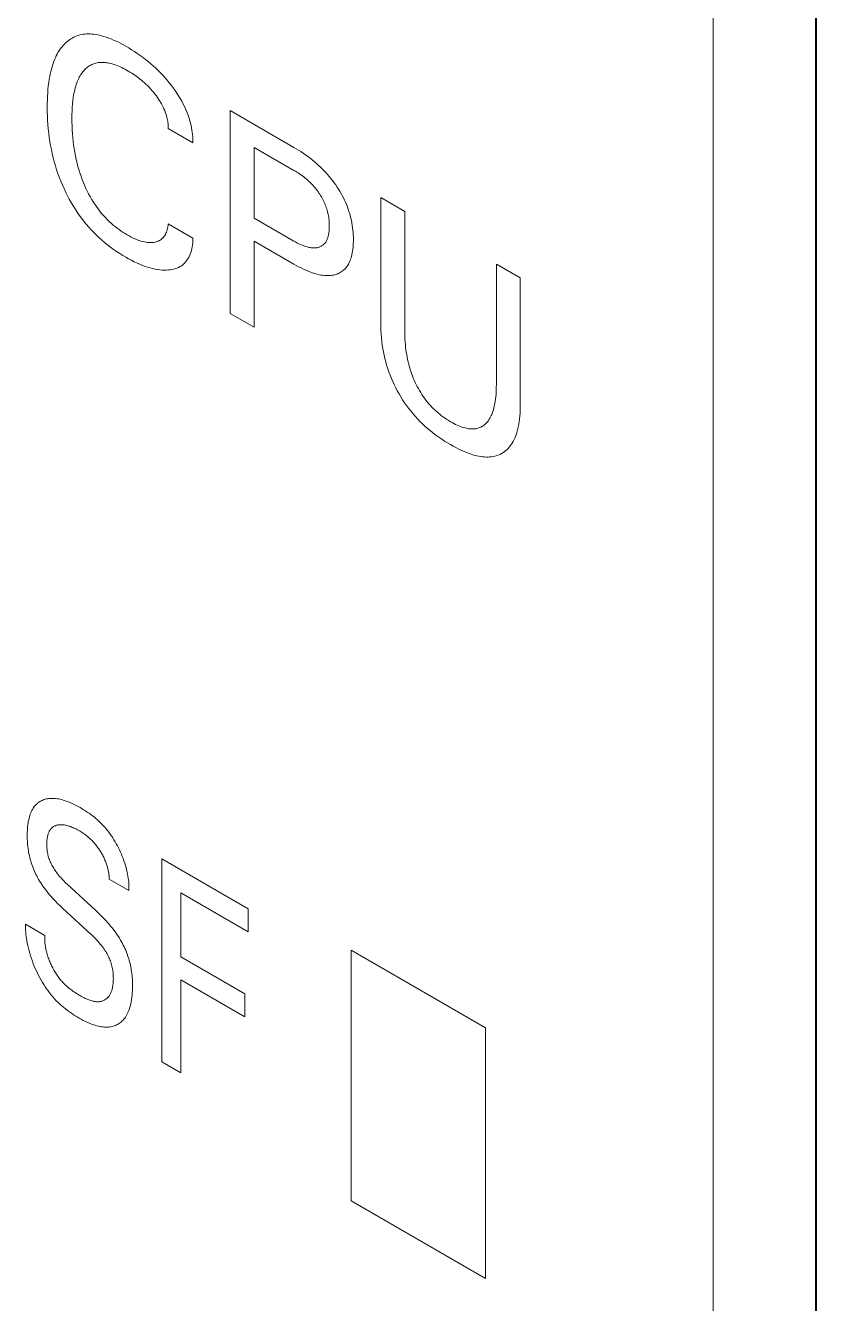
# Model space of a CAD drawing. Header units: inches. Extents: x 67248 to 85686, y -40174 to -31152.
# Drawn here: x 82451.67 to 82457.51, y -33349.07 to -33339.63 of the extents above; entities that cross this region are included whole.
import ezdxf

# ---------------------------------------------------------------- set-up
doc = ezdxf.new("R2010")
doc.units = ezdxf.units.IN
doc.header["$MEASUREMENT"] = 0

# ---------------------------------------------------------------- blocks, each defined once
blk = doc.blocks.new('ET200S')
at = {"lineweight": 0}
for p, q in [((64.7269, -33.3791), (64.7269, 36.9319)), ((65.428, 36.9285), (65.428, -28.555)), ((65.434, -33.3791), (65.434, 36.9319)), ((61.423, 34.5935), (61.423, 35.9815)), ((61.423, 35.9815), (61.8601, 35.7292)), ((61.1692, 35.7602), (61.0005, 35.8576)), ((61.5875, 35.7292), (61.5875, 35.2452)), ((61.8601, 35.5718), (61.5875, 35.7292)), ((62.4539, 34.5217), (62.4539, 35.3864)), ((62.4539, 35.3864), (62.6183, 35.2915)), ((61.5875, 35.2452), (61.8601, 35.0878)), ((62.6183, 35.2915), (62.6183, 34.4681)), ((61.0005, 35.2054), (61.1692, 35.108)), ((61.5875, 35.0878), (61.5875, 34.4986)), ((61.8601, 34.9304), (61.5875, 35.0878)), ((63.2445, 34.1066), (63.2445, 34.93)), ((63.2445, 34.93), (63.4081, 34.8355)), ((63.4081, 34.8355), (63.4081, 33.9708)), ((61.5875, 34.4986), (61.423, 34.5935)), ((60.9556, 29.4745), (60.9556, 30.8625)), ((60.9556, 30.8625), (61.5478, 30.5206)), ((60.3081, 30.6894), (60.5017, 30.5107)), ((60.7307, 30.6451), (60.5971, 30.7222)), ((61.0871, 30.6292), (61.0871, 30.1914)), ((61.5478, 30.3632), (61.0871, 30.6292)), ((60.473, 30.3443), (60.2795, 30.5229)), ((61.5478, 30.5206), (61.5478, 30.3632)), ((60.0246, 30.4143), (60.1568, 30.338)), ((61.0871, 30.1914), (61.524, 29.9392)), ((62.252, 30.2365), (62.252, 28.5219)), ((63.1712, 29.7058), (62.252, 30.2365)), ((61.0871, 30.034), (61.0871, 29.3985)), ((61.524, 29.7818), (61.0871, 30.034)), ((61.524, 29.9392), (61.524, 29.7818)), ((63.1712, 27.9912), (63.1712, 29.7058)), ((61.0871, 29.3985), (60.9556, 29.4745)), ((62.252, 28.5219), (63.1712, 27.9912))]:
    blk.add_line(p, q, dxfattribs=at)
for points in [[(61.1692, 35.7602), (61.1693, 35.7741), (61.1689, 35.7883), (61.1681, 35.8028), (61.1667, 35.8175), (61.1649, 35.8325), (61.1625, 35.8476), (61.1597, 35.863), (61.1564, 35.8784), (61.1527, 35.894), (61.1482, 35.9104), (61.1433, 35.9269), (61.1378, 35.9434), (61.1319, 35.9599), (61.1254, 35.9764), (61.1185, 35.9928), (61.1111, 36.009), (61.1033, 36.0252), (61.0931, 36.0445), (61.0823, 36.0636), (61.0709, 36.0823), (61.0591, 36.1007), (61.0467, 36.1188), (61.034, 36.1364), (61.0209, 36.1537), (61.0067, 36.1716), (60.9921, 36.1891), (60.9773, 36.206), (60.9622, 36.2225), (60.947, 36.2385), (60.9315, 36.254), (60.9146, 36.2702), (60.8975, 36.2858), (60.8802, 36.3009), (60.8629, 36.3154), (60.8454, 36.3295), (60.8278, 36.343), (60.8083, 36.3574), (60.7887, 36.3712), (60.7691, 36.3844), (60.7494, 36.3971), (60.7297, 36.4092), (60.71, 36.4208), (60.6932, 36.4302), (60.6764, 36.4392), (60.6596, 36.4478), (60.6429, 36.4559), (60.6262, 36.4635), (60.6095, 36.4706), (60.593, 36.4771), (60.5765, 36.483), (60.5601, 36.4883), (60.5438, 36.4929), (60.5306, 36.4961), (60.5175, 36.4989), (60.5045, 36.5011), (60.4917, 36.5029), (60.479, 36.5042), (60.4664, 36.5049), (60.4541, 36.5052), (60.4419, 36.5049), (60.4299, 36.504), (60.4182, 36.5026), (60.4067, 36.5006), (60.3955, 36.498), (60.3846, 36.4949), (60.3739, 36.4912), (60.3635, 36.487), (60.3534, 36.4823), (60.3435, 36.4771), (60.3339, 36.4714), (60.3246, 36.4652), (60.3156, 36.4585), (60.3069, 36.4514), (60.2985, 36.4439), (60.29, 36.4356), (60.2819, 36.4268), (60.2741, 36.4177), (60.2666, 36.4081), (60.2595, 36.3981), (60.2526, 36.3877), (60.2461, 36.3769), (60.2399, 36.3658), (60.234, 36.3543), (60.2284, 36.3424), (60.2221, 36.3277), (60.2162, 36.3125), (60.2107, 36.2969), (60.2057, 36.2809), (60.2011, 36.2645), (60.1969, 36.2477), (60.193, 36.2306), (60.1895, 36.2132), (60.1864, 36.1955), (60.1829, 36.1727), (60.18, 36.1495), (60.1776, 36.1258), (60.1756, 36.1019), (60.1742, 36.0776), (60.1732, 36.0531), (60.1726, 36.0282), (60.1724, 36.0032)], [(60.3476, 36.049), (60.3507, 36.0719), (60.3529, 36.0851), (60.3553, 36.0981), (60.3579, 36.1109), (60.3608, 36.1235), (60.364, 36.1358), (60.3675, 36.1479), (60.3712, 36.1597), (60.3753, 36.1712), (60.3797, 36.1824), (60.3835, 36.1913), (60.3875, 36.2), (60.3918, 36.2084), (60.3963, 36.2166), (60.401, 36.2246), (60.4059, 36.2322), (60.4111, 36.2396), (60.4165, 36.2467), (60.4221, 36.2535), (60.428, 36.2599), (60.4334, 36.2654), (60.439, 36.2706), (60.4449, 36.2756), (60.4509, 36.2802), (60.4571, 36.2846), (60.4635, 36.2886), (60.47, 36.2923), (60.4768, 36.2957), (60.4837, 36.2988), (60.4908, 36.3015), (60.4981, 36.3039), (60.5055, 36.3059), (60.5131, 36.3075), (60.5209, 36.3088), (60.5288, 36.3097), (60.5368, 36.3103), (60.545, 36.3105), (60.5533, 36.3104), (60.5617, 36.3099), (60.5702, 36.3091), (60.5789, 36.308), (60.5876, 36.3066), (60.5963, 36.3048), (60.6052, 36.3028), (60.616, 36.2999), (60.6269, 36.2966), (60.6379, 36.2929), (60.6489, 36.2888), (60.66, 36.2843), (60.6711, 36.2795), (60.6822, 36.2743), (60.6934, 36.2688), (60.7046, 36.263), (60.7158, 36.2569), (60.727, 36.2506), (60.7386, 36.2437), (60.7502, 36.2366), (60.7618, 36.2291), (60.7733, 36.2213), (60.7848, 36.2132), (60.7963, 36.2047), (60.8067, 36.1966), (60.817, 36.1883), (60.8273, 36.1796), (60.8375, 36.1706), (60.8476, 36.1612), (60.8576, 36.1516), (60.8687, 36.1403), (60.8796, 36.1286), (60.8903, 36.1166), (60.9008, 36.1041), (60.911, 36.0912), (60.9189, 36.0809), (60.9265, 36.0703), (60.934, 36.0595), (60.9411, 36.0485), (60.948, 36.0373), (60.9546, 36.0259), (60.9607, 36.0143), (60.9661, 36.0034), (60.9711, 35.9924), (60.9758, 35.9812), (60.98, 35.97), (60.9839, 35.9588), (60.9874, 35.9476), (60.9905, 35.9364), (60.9928, 35.9273), (60.9948, 35.9182), (60.9965, 35.9091), (60.9979, 35.9002), (60.999, 35.8914), (60.9998, 35.8827), (61.0003, 35.8742), (61.0006, 35.8658), (61.0005, 35.8576)], [(61.0005, 35.2054), (60.9993, 35.1953), (60.9977, 35.1855), (60.9958, 35.176), (60.9934, 35.1668), (60.9907, 35.1579), (60.9875, 35.1494), (60.984, 35.1413), (60.9804, 35.1341), (60.9764, 35.1272), (60.9721, 35.1208), (60.9675, 35.1147), (60.9625, 35.1091), (60.9572, 35.104), (60.9516, 35.0993), (60.9455, 35.0951), (60.9391, 35.0913), (60.9325, 35.088), (60.9255, 35.0852), (60.9183, 35.0828), (60.9109, 35.0809), (60.9034, 35.0794), (60.8949, 35.0783), (60.8862, 35.0776), (60.8774, 35.0775), (60.8684, 35.0777), (60.8592, 35.0785), (60.85, 35.0797), (60.838, 35.0818), (60.8258, 35.0846), (60.8135, 35.0881), (60.8011, 35.0921), (60.7886, 35.0967), (60.7749, 35.1024), (60.761, 35.1086), (60.7472, 35.1154), (60.7333, 35.1228), (60.7193, 35.1306), (60.7055, 35.1388), (60.6917, 35.1474), (60.678, 35.1565), (60.6642, 35.1661), (60.6505, 35.1762), (60.6369, 35.1867), (60.6235, 35.1978), (60.6101, 35.2095), (60.5968, 35.2216), (60.5835, 35.2347), (60.5703, 35.2483), (60.5574, 35.2624), (60.5447, 35.277), (60.5323, 35.2921), (60.5203, 35.3077), (60.5087, 35.3237), (60.4975, 35.34), (60.4863, 35.3573), (60.4756, 35.375), (60.4654, 35.393), (60.4556, 35.4112), (60.4463, 35.4296), (60.4375, 35.4482), (60.4291, 35.4669), (60.4212, 35.4857), (60.4122, 35.5085), (60.4039, 35.5312), (60.3962, 35.554), (60.3891, 35.5767), (60.3826, 35.5993), (60.3767, 35.6219), (60.3707, 35.6469), (60.3654, 35.6718), (60.3607, 35.6965), (60.3566, 35.721), (60.353, 35.7453), (60.35, 35.7695), (60.3471, 35.7966), (60.3448, 35.8235), (60.3431, 35.8501), (60.3419, 35.8765), (60.3413, 35.9026), (60.3411, 35.9284), (60.3413, 35.9532), (60.3421, 35.9777), (60.3434, 36.0019), (60.3452, 36.0257), (60.3476, 36.049)], [(60.1724, 36.0032), (60.1726, 35.9744), (60.1734, 35.9454), (60.1748, 35.9161), (60.1767, 35.8865), (60.1793, 35.8566), (60.1825, 35.8265), (60.1865, 35.796), (60.1906, 35.7688), (60.1953, 35.7414), (60.2006, 35.7138), (60.2066, 35.6861), (60.2133, 35.6582), (60.2207, 35.6302), (60.2288, 35.602), (60.2369, 35.5761), (60.2457, 35.5502), (60.2551, 35.5242), (60.2651, 35.4983), (60.2759, 35.4725), (60.2873, 35.4468), (60.2993, 35.4213), (60.311, 35.3981), (60.3232, 35.3751), (60.3359, 35.3524), (60.3491, 35.33), (60.3629, 35.3079), (60.3771, 35.2863), (60.3919, 35.2651), (60.4071, 35.2443), (60.423, 35.2238), (60.4393, 35.2037), (60.456, 35.1843), (60.4731, 35.1655), (60.4904, 35.1473), (60.5081, 35.1297), (60.5259, 35.1127), (60.5439, 35.0964), (60.5643, 35.079), (60.5848, 35.0623), (60.6055, 35.0464), (60.6263, 35.0312), (60.6471, 35.0168), (60.6681, 35.0031), (60.689, 34.99), (60.71, 34.9776), (60.7292, 34.9668), (60.7484, 34.9565), (60.7675, 34.9468), (60.7866, 34.9377), (60.8057, 34.9293), (60.8247, 34.9216), (60.842, 34.9151), (60.8593, 34.9093), (60.8764, 34.9041), (60.8934, 34.8997), (60.9103, 34.896), (60.9269, 34.893), (60.9425, 34.891), (60.9578, 34.8897), (60.9729, 34.8891), (60.9878, 34.8893), (61.0024, 34.8903), (61.0167, 34.892), (61.0281, 34.8941), (61.0392, 34.8967), (61.0501, 34.8999), (61.0607, 34.9037), (61.0709, 34.9082), (61.0807, 34.9134), (61.0901, 34.9193), (61.0991, 34.9259), (61.107, 34.9327), (61.1146, 34.9403), (61.1216, 34.9484), (61.1282, 34.9572), (61.1344, 34.9665), (61.14, 34.9764), (61.1452, 34.9869), (61.1499, 34.9979), (61.1544, 35.0099), (61.1582, 35.0226), (61.1615, 35.0357), (61.1642, 35.0493), (61.1664, 35.0633), (61.1679, 35.0778), (61.1688, 35.0927), (61.1692, 35.108)], [(61.8601, 34.9304), (61.8762, 34.9213), (61.8922, 34.9126), (61.9083, 34.9044), (61.9244, 34.8966), (61.9404, 34.8893), (61.9563, 34.8825), (61.9723, 34.8763), (61.9845, 34.8719), (61.9967, 34.8678), (62.0089, 34.8642), (62.0209, 34.861), (62.0328, 34.8582), (62.0447, 34.8559), (62.0564, 34.8541), (62.068, 34.8528), (62.0773, 34.8521), (62.0865, 34.8518), (62.0956, 34.8519), (62.1046, 34.8523), (62.1134, 34.8531), (62.1221, 34.8542), (62.1306, 34.8558), (62.139, 34.8577), (62.1472, 34.8601), (62.1548, 34.8627), (62.1622, 34.8656), (62.1694, 34.869), (62.1764, 34.8727), (62.1832, 34.8767), (62.1897, 34.8812), (62.1961, 34.886), (62.2021, 34.8912), (62.2079, 34.8968), (62.2134, 34.9028), (62.2187, 34.9093), (62.2237, 34.9161), (62.2284, 34.9233), (62.2328, 34.9308), (62.2369, 34.9387), (62.2407, 34.9469), (62.2443, 34.9554), (62.2475, 34.9642), (62.2505, 34.9732), (62.2532, 34.9825), (62.2562, 34.9943), (62.2587, 35.0065), (62.2609, 35.019), (62.2627, 35.0317), (62.2641, 35.0447), (62.2652, 35.058), (62.2659, 35.0715), (62.2663, 35.0852), (62.2665, 35.0991), (62.2663, 35.1148), (62.2657, 35.1306), (62.2647, 35.1466), (62.2633, 35.1628), (62.2615, 35.1791), (62.2592, 35.1957), (62.2563, 35.2124), (62.253, 35.2293), (62.2495, 35.2447), (62.2456, 35.2602), (62.2413, 35.2757), (62.2365, 35.2913), (62.2312, 35.307), (62.2255, 35.3226), (62.2193, 35.3381), (62.2127, 35.3536), (62.2056, 35.369), (62.1981, 35.3842), (62.1902, 35.3993), (62.1819, 35.4143), (62.1733, 35.429), (62.1643, 35.4436), (62.155, 35.4579), (62.1455, 35.472), (62.1349, 35.4869), (62.124, 35.5015), (62.1128, 35.5157), (62.1014, 35.5296), (62.0898, 35.5432), (62.078, 35.5564), (62.0661, 35.5692), (62.0529, 35.5827), (62.0395, 35.5958), (62.026, 35.6084), (62.0124, 35.6207), (61.9987, 35.6325), (61.9848, 35.6439), (61.9709, 35.655), (61.9552, 35.6669), (61.9394, 35.6784), (61.9236, 35.6894), (61.9077, 35.7), (61.8919, 35.7101), (61.876, 35.7199), (61.8601, 35.7292)], [(61.8601, 35.5718), (61.8697, 35.5662), (61.8793, 35.5603), (61.8889, 35.5541), (61.8985, 35.5477), (61.9081, 35.541), (61.9177, 35.5341), (61.9272, 35.5268), (61.9355, 35.5202), (61.9438, 35.5133), (61.9521, 35.5062), (61.9603, 35.4989), (61.9684, 35.4912), (61.9764, 35.4834), (61.9843, 35.4752), (61.9914, 35.4675), (61.9984, 35.4596), (62.0053, 35.4515), (62.012, 35.4431), (62.0186, 35.4346), (62.0251, 35.4258), (62.0313, 35.4169), (62.0369, 35.4084), (62.0424, 35.3998), (62.0476, 35.3911), (62.0527, 35.3822), (62.0575, 35.3732), (62.0621, 35.3641), (62.0665, 35.355), (62.0706, 35.3458), (62.0745, 35.3364), (62.0781, 35.327), (62.0814, 35.3176), (62.0845, 35.3082), (62.0873, 35.2988), (62.0899, 35.2894), (62.0922, 35.2801), (62.0942, 35.2709), (62.0961, 35.2606), (62.0978, 35.2505), (62.0991, 35.2405), (62.1002, 35.2306), (62.101, 35.2208), (62.1016, 35.2111), (62.1019, 35.2016), (62.102, 35.1921), (62.102, 35.1837), (62.1017, 35.1755), (62.1013, 35.1673), (62.1006, 35.1593), (62.0998, 35.1515), (62.0988, 35.1438), (62.0975, 35.1362), (62.096, 35.1289), (62.0943, 35.1217), (62.0927, 35.1161), (62.091, 35.1106), (62.089, 35.1053), (62.087, 35.1001), (62.0847, 35.0952), (62.0823, 35.0904), (62.0798, 35.0857), (62.077, 35.0813), (62.0741, 35.0771), (62.071, 35.0732), (62.0678, 35.0695), (62.0644, 35.066), (62.0608, 35.0628), (62.0572, 35.0598), (62.0533, 35.057), (62.0493, 35.0545), (62.0452, 35.0522), (62.041, 35.05), (62.0366, 35.0482), (62.0322, 35.0465), (62.0273, 35.045), (62.0224, 35.0437), (62.0173, 35.0427), (62.0121, 35.0419), (62.0069, 35.0414), (62.0015, 35.0411), (61.9961, 35.041), (61.9906, 35.0411), (61.985, 35.0415), (61.9781, 35.0422), (61.9711, 35.0432), (61.964, 35.0446), (61.9568, 35.0462), (61.9496, 35.0481), (61.9423, 35.0502), (61.935, 35.0526), (61.9277, 35.0553), (61.9181, 35.059), (61.9085, 35.063), (61.8988, 35.0674), (61.8892, 35.0721), (61.8795, 35.0771), (61.8698, 35.0823), (61.8601, 35.0878)], [(62.4539, 34.5217), (62.4541, 34.4983), (62.4549, 34.4746), (62.4562, 34.4506), (62.4581, 34.4263), (62.4607, 34.4017), (62.4639, 34.3769), (62.4678, 34.3518), (62.4718, 34.3293), (62.4765, 34.3067), (62.4817, 34.284), (62.4876, 34.2611), (62.4942, 34.2382), (62.5014, 34.2152), (62.5094, 34.1921), (62.5175, 34.1705), (62.5262, 34.1488), (62.5355, 34.1273), (62.5455, 34.1059), (62.556, 34.0846), (62.5671, 34.0636), (62.5787, 34.0429), (62.5908, 34.0224), (62.6035, 34.0023), (62.6166, 33.9826), (62.6302, 33.9633), (62.6442, 33.9444), (62.6586, 33.926), (62.6733, 33.9082), (62.6893, 33.8898), (62.7056, 33.872), (62.7222, 33.8549), (62.739, 33.8383), (62.7561, 33.8224), (62.7734, 33.8071), (62.7907, 33.7923), (62.8105, 33.7764), (62.8304, 33.7612), (62.8504, 33.7468), (62.8705, 33.733), (62.8906, 33.7198), (62.9108, 33.7073), (62.931, 33.6954), (62.9486, 33.6854), (62.9663, 33.6759), (62.9839, 33.6668), (63.0015, 33.6583), (63.019, 33.6504), (63.0365, 33.6431), (63.0539, 33.6364), (63.0712, 33.6304), (63.0847, 33.6262), (63.0982, 33.6224), (63.1115, 33.6191), (63.1248, 33.6163), (63.1379, 33.6141), (63.1508, 33.6124), (63.1636, 33.6112), (63.1762, 33.6106), (63.1886, 33.6107), (63.2001, 33.6112), (63.2114, 33.6124), (63.2224, 33.6141), (63.2332, 33.6164), (63.2438, 33.6192), (63.2541, 33.6226), (63.2641, 33.6265), (63.2738, 33.631), (63.2832, 33.6361), (63.2923, 33.6417), (63.3011, 33.6479), (63.3095, 33.6546), (63.3176, 33.6618), (63.3253, 33.6695), (63.3327, 33.6778), (63.3397, 33.6865), (63.3463, 33.6957), (63.3526, 33.7053), (63.3588, 33.716), (63.3646, 33.7272), (63.37, 33.7389), (63.375, 33.751), (63.3796, 33.7634), (63.3838, 33.7763), (63.3876, 33.7895), (63.3911, 33.803), (63.3942, 33.8169), (63.3976, 33.8349), (63.4005, 33.8533), (63.4029, 33.8721), (63.4048, 33.8913), (63.4063, 33.9108), (63.4073, 33.9306), (63.4079, 33.9506), (63.4081, 33.9708)], [(63.2445, 34.1066), (63.2443, 34.0894), (63.2439, 34.0725), (63.2432, 34.0557), (63.2421, 34.0391), (63.2406, 34.0228), (63.2388, 34.0068), (63.2366, 33.991), (63.2347, 33.9791), (63.2324, 33.9674), (63.2299, 33.9559), (63.2272, 33.9447), (63.2241, 33.9337), (63.2207, 33.9231), (63.2171, 33.9127), (63.2131, 33.9026), (63.2091, 33.8938), (63.205, 33.8853), (63.2005, 33.8771), (63.1957, 33.8693), (63.1907, 33.8617), (63.1853, 33.8546), (63.1797, 33.8478), (63.1738, 33.8414), (63.1685, 33.8363), (63.1629, 33.8315), (63.1572, 33.8271), (63.1513, 33.8229), (63.1451, 33.8191), (63.1387, 33.8157), (63.1322, 33.8127), (63.1254, 33.81), (63.1185, 33.8078), (63.1113, 33.8059), (63.1039, 33.8045), (63.0963, 33.8035), (63.0885, 33.8029), (63.0806, 33.8027), (63.0726, 33.8029), (63.0644, 33.8035), (63.0561, 33.8045), (63.0477, 33.8058), (63.0392, 33.8075), (63.0306, 33.8095), (63.0199, 33.8125), (63.0091, 33.816), (62.9982, 33.82), (62.9872, 33.8244), (62.9762, 33.8292), (62.9651, 33.8344), (62.954, 33.84), (62.9429, 33.846), (62.9318, 33.8523), (62.9194, 33.8597), (62.9069, 33.8674), (62.8945, 33.8756), (62.8821, 33.8843), (62.8698, 33.8933), (62.8576, 33.9029), (62.8454, 33.9129), (62.8334, 33.9234), (62.8227, 33.9333), (62.8121, 33.9435), (62.8017, 33.9542), (62.7915, 33.9652), (62.7814, 33.9766), (62.7716, 33.9884), (62.762, 34.0005), (62.7527, 34.0129), (62.7438, 34.0256), (62.7351, 34.0386), (62.7268, 34.0518), (62.7187, 34.0653), (62.711, 34.079), (62.7036, 34.0928), (62.6966, 34.1068), (62.6899, 34.1208), (62.683, 34.136), (62.6766, 34.1513), (62.6705, 34.1667), (62.6649, 34.182), (62.6596, 34.1974), (62.6547, 34.2127), (62.6501, 34.228), (62.6455, 34.2449), (62.6414, 34.2616), (62.6376, 34.2782), (62.6342, 34.2948), (62.6312, 34.3112), (62.6286, 34.3276), (62.6263, 34.3438), (62.624, 34.3621), (62.6222, 34.3802), (62.6207, 34.3981), (62.6196, 34.4159), (62.6189, 34.4334), (62.6184, 34.4508), (62.6183, 34.4681)], [(60.7307, 30.6451), (60.7313, 30.6566), (60.7315, 30.6683), (60.7314, 30.6803), (60.7308, 30.6926), (60.7299, 30.7051), (60.7286, 30.7178), (60.7269, 30.7306), (60.7249, 30.7437), (60.7225, 30.7569), (60.7194, 30.7719), (60.7158, 30.787), (60.7119, 30.8022), (60.7075, 30.8176), (60.7027, 30.8329), (60.6975, 30.8483), (60.6919, 30.8637), (60.686, 30.8791), (60.68, 30.8937), (60.6736, 30.9083), (60.6669, 30.9227), (60.6599, 30.9371), (60.6526, 30.9513), (60.6451, 30.9653), (60.6372, 30.9791), (60.629, 30.9927), (60.6206, 31.006), (60.6119, 31.0191), (60.603, 31.0319), (60.5938, 31.0444), (60.5843, 31.0565), (60.5747, 31.0683), (60.5639, 31.0807), (60.5528, 31.0927), (60.5415, 31.1043), (60.5301, 31.1154), (60.5184, 31.1261), (60.5066, 31.1364), (60.4947, 31.1463), (60.4826, 31.1558), (60.4704, 31.1649), (60.4582, 31.1737), (60.4459, 31.1822), (60.4336, 31.1903), (60.4213, 31.1981), (60.409, 31.2055), (60.3967, 31.2127), (60.383, 31.2204), (60.3693, 31.2277), (60.3557, 31.2346), (60.3422, 31.2411), (60.3287, 31.2471), (60.3153, 31.2526), (60.302, 31.2576), (60.2914, 31.2612), (60.2809, 31.2644), (60.2704, 31.2673), (60.26, 31.2698), (60.2497, 31.2719), (60.2395, 31.2735), (60.2295, 31.2748), (60.2195, 31.2757), (60.2102, 31.2761), (60.201, 31.276), (60.1919, 31.2756), (60.183, 31.2748), (60.1743, 31.2735), (60.1658, 31.2718), (60.1574, 31.2696), (60.1493, 31.267), (60.142, 31.2642), (60.1349, 31.261), (60.1279, 31.2575), (60.1212, 31.2535), (60.1148, 31.2492), (60.1085, 31.2445), (60.1025, 31.2395), (60.0968, 31.2341), (60.0913, 31.2283), (60.0861, 31.2221), (60.081, 31.2153), (60.0762, 31.2082), (60.0717, 31.2008), (60.0675, 31.193), (60.0636, 31.1848), (60.06, 31.1764), (60.0566, 31.1677), (60.0535, 31.1587), (60.0507, 31.1495), (60.0481, 31.14), (60.0455, 31.1289), (60.0432, 31.1175), (60.0413, 31.1058), (60.0396, 31.0939), (60.0382, 31.0817), (60.0372, 31.0694), (60.0364, 31.0568)], [(60.0364, 31.0568), (60.0359, 31.045), (60.0356, 31.033), (60.0355, 31.0209), (60.0356, 31.0086), (60.0359, 30.9962), (60.0365, 30.9837), (60.0373, 30.9711), (60.0384, 30.9584), (60.0398, 30.9455), (60.0414, 30.9326), (60.0434, 30.9195), (60.0454, 30.9078), (60.0476, 30.896), (60.0501, 30.8841), (60.0529, 30.8721), (60.056, 30.8601), (60.0594, 30.8481), (60.063, 30.836), (60.067, 30.8239), (60.071, 30.8125), (60.0752, 30.8011), (60.0798, 30.7898), (60.0846, 30.7785), (60.0896, 30.7672), (60.0949, 30.7561), (60.1005, 30.745), (60.1064, 30.734), (60.1132, 30.722), (60.1203, 30.7101), (60.1276, 30.6984), (60.1352, 30.6869), (60.143, 30.6755), (60.151, 30.6644), (60.1602, 30.6521), (60.1696, 30.64), (60.1792, 30.6282), (60.1889, 30.6166), (60.1988, 30.6052), (60.2087, 30.594), (60.2203, 30.5815), (60.2319, 30.5693), (60.2437, 30.5573), (60.2555, 30.5456), (60.2675, 30.5341), (60.2795, 30.5229)], [(60.3081, 30.6894), (60.3007, 30.6963), (60.2933, 30.7034), (60.2859, 30.7107), (60.2787, 30.7182), (60.2715, 30.7259), (60.2644, 30.7338), (60.2574, 30.7418), (60.2505, 30.7501), (60.2438, 30.7586), (60.2372, 30.7673), (60.2309, 30.7763), (60.2261, 30.7832), (60.2215, 30.7904), (60.217, 30.7976), (60.2126, 30.8049), (60.2084, 30.8123), (60.2044, 30.8198), (60.2005, 30.8274), (60.1969, 30.835), (60.1935, 30.8426), (60.1902, 30.8503), (60.1873, 30.858), (60.1845, 30.8656), (60.182, 30.8735), (60.1797, 30.8814), (60.1776, 30.8893), (60.1758, 30.8971), (60.1743, 30.9049), (60.1729, 30.9126), (60.1718, 30.9203), (60.1709, 30.9279), (60.1701, 30.9354), (60.1696, 30.9429), (60.1693, 30.9503), (60.1691, 30.9575), (60.169, 30.9645), (60.1692, 30.9713), (60.1694, 30.978), (60.1699, 30.9846), (60.1705, 30.9911), (60.1712, 30.9975), (60.1721, 31.0037), (60.1732, 31.0098), (60.1745, 31.0158), (60.1759, 31.0216), (60.1775, 31.0273), (60.179, 31.0322), (60.1807, 31.037), (60.1826, 31.0417), (60.1846, 31.0462), (60.1867, 31.0505), (60.189, 31.0547), (60.1914, 31.0587), (60.194, 31.0625), (60.1968, 31.0662), (60.1996, 31.0696), (60.2027, 31.0728), (60.2059, 31.0757), (60.2092, 31.0785), (60.2127, 31.081), (60.2163, 31.0833), (60.22, 31.0854), (60.2239, 31.0873), (60.2279, 31.089), (60.2319, 31.0905), (60.2361, 31.0918), (60.2404, 31.093), (60.2447, 31.0939), (60.2498, 31.0947), (60.255, 31.0953), (60.2603, 31.0957), (60.2657, 31.0958), (60.2712, 31.0957), (60.2767, 31.0953), (60.2823, 31.0948), (60.288, 31.094), (60.2941, 31.093), (60.3004, 31.0917), (60.3066, 31.0903), (60.313, 31.0886), (60.3193, 31.0867), (60.3257, 31.0846), (60.3322, 31.0823), (60.3386, 31.0799), (60.3469, 31.0766), (60.3551, 31.073), (60.3634, 31.0691), (60.3717, 31.0651), (60.38, 31.0607), (60.3884, 31.0562), (60.3967, 31.0514), (60.4038, 31.0471), (60.4109, 31.0427), (60.4179, 31.0381), (60.425, 31.0332), (60.432, 31.0282), (60.439, 31.0229), (60.4459, 31.0174), (60.4535, 31.0111), (60.461, 31.0044), (60.4684, 30.9975)], [(60.4684, 30.9975), (60.4739, 30.9922), (60.4793, 30.9867), (60.4847, 30.981), (60.49, 30.9752), (60.4952, 30.9694), (60.5002, 30.9634), (60.5053, 30.9572), (60.5102, 30.951), (60.515, 30.9446), (60.5197, 30.9381), (60.5244, 30.9316), (60.5289, 30.9249), (60.533, 30.9187), (60.5369, 30.9124), (60.5408, 30.9061), (60.5446, 30.8997), (60.5482, 30.8933), (60.5518, 30.8868), (60.5552, 30.8802), (60.5585, 30.8736), (60.5616, 30.867), (60.5647, 30.8603), (60.5676, 30.8536), (60.5703, 30.8468), (60.5729, 30.8401), (60.5754, 30.8333), (60.5777, 30.8265), (60.5799, 30.8198), (60.582, 30.813), (60.5839, 30.8062), (60.5857, 30.7995), (60.5874, 30.7927), (60.5889, 30.7861), (60.5903, 30.7795), (60.5915, 30.7729), (60.5927, 30.7664), (60.5937, 30.7599), (60.5946, 30.7534), (60.5953, 30.7471), (60.5959, 30.7407), (60.5964, 30.7345), (60.5968, 30.7283), (60.5971, 30.7222)], [(60.7558, 29.9794), (60.7559, 29.999), (60.7557, 30.0116), (60.7553, 30.0243), (60.7547, 30.0371), (60.7539, 30.0501), (60.7527, 30.0631), (60.7513, 30.0763), (60.7496, 30.0896), (60.7476, 30.103), (60.7457, 30.1138), (60.7436, 30.1246), (60.7413, 30.1354), (60.7388, 30.1463), (60.736, 30.1573), (60.733, 30.1683), (60.7298, 30.1793), (60.7263, 30.1904), (60.7226, 30.2014), (60.7183, 30.2132), (60.7138, 30.2249), (60.709, 30.2366), (60.7039, 30.2483), (60.6985, 30.2599), (60.6929, 30.2714), (60.687, 30.2828), (60.6809, 30.2941), (60.6739, 30.3064), (60.6666, 30.3185), (60.659, 30.3304), (60.6512, 30.3422), (60.6432, 30.3538), (60.6349, 30.3651), (60.6254, 30.3778), (60.6157, 30.3902), (60.6058, 30.4023), (60.5957, 30.4142), (60.5855, 30.4259), (60.5752, 30.4373), (60.5632, 30.4502), (60.5511, 30.4628), (60.5389, 30.4751), (60.5265, 30.4872), (60.5141, 30.4991), (60.5017, 30.5107)], [(60.0246, 30.4143), (60.0243, 30.4012), (60.0244, 30.3878), (60.0249, 30.374), (60.0258, 30.36), (60.0271, 30.3457), (60.0288, 30.3311), (60.0308, 30.3163), (60.0333, 30.3013), (60.0361, 30.2861), (60.0397, 30.2688), (60.0437, 30.2514), (60.0483, 30.2338), (60.0532, 30.2161), (60.0586, 30.1983), (60.0644, 30.1805), (60.0707, 30.1628), (60.0774, 30.145), (60.0839, 30.1285), (60.0909, 30.1121), (60.0982, 30.0958), (60.1058, 30.0796), (60.1137, 30.0636), (60.122, 30.0478), (60.1306, 30.0322), (60.1395, 30.0169), (60.1487, 30.0018), (60.1583, 29.987), (60.1681, 29.9725), (60.1782, 29.9584), (60.1887, 29.9446), (60.1994, 29.9313), (60.2109, 29.9177), (60.2227, 29.9046), (60.2347, 29.892), (60.247, 29.8798), (60.2595, 29.8681), (60.2722, 29.8568), (60.285, 29.8459), (60.298, 29.8354), (60.3111, 29.8253), (60.3243, 29.8157), (60.3375, 29.8064), (60.3508, 29.7975), (60.3641, 29.789), (60.3773, 29.7809), (60.3906, 29.7731), (60.405, 29.765), (60.4193, 29.7574), (60.4335, 29.7502), (60.4477, 29.7436), (60.4618, 29.7375), (60.4759, 29.7319), (60.4899, 29.7269), (60.5008, 29.7235), (60.5117, 29.7204), (60.5226, 29.7177), (60.5333, 29.7155), (60.544, 29.7137), (60.5545, 29.7124), (60.5648, 29.7115), (60.575, 29.7112), (60.5836, 29.7113), (60.592, 29.7118), (60.6002, 29.7127), (60.6083, 29.714), (60.6162, 29.7156), (60.624, 29.7176), (60.6316, 29.72), (60.6389, 29.7228), (60.6462, 29.7259), (60.6533, 29.7295), (60.6603, 29.7335), (60.667, 29.7379), (60.6735, 29.7426), (60.6797, 29.7478), (60.6857, 29.7533), (60.6914, 29.7591), (60.6969, 29.7653), (60.7022, 29.7719), (60.7071, 29.7788), (60.7126, 29.7874), (60.7177, 29.7964), (60.7225, 29.8058), (60.7268, 29.8157), (60.7309, 29.8259), (60.7346, 29.8364), (60.7379, 29.8473), (60.741, 29.8584), (60.7437, 29.8698), (60.7467, 29.8845), (60.7493, 29.8996), (60.7514, 29.915), (60.7531, 29.9307), (60.7544, 29.9467), (60.7553, 29.9629), (60.7558, 29.9794)], [(60.2952, 30.0005), (60.2898, 30.0057), (60.2844, 30.0111), (60.2791, 30.0166), (60.2739, 30.0223), (60.2688, 30.0281), (60.2637, 30.034), (60.2587, 30.0402), (60.2538, 30.0465), (60.2489, 30.053), (60.2442, 30.0596), (60.2395, 30.0663), (60.235, 30.0732), (60.2305, 30.0801), (60.2261, 30.0872), (60.2219, 30.0944), (60.2178, 30.1016), (60.2137, 30.109), (60.2098, 30.1164), (60.206, 30.1239), (60.2024, 30.1314), (60.1988, 30.139), (60.1954, 30.1467), (60.192, 30.1544), (60.1889, 30.1621), (60.1858, 30.1698), (60.1827, 30.178), (60.1798, 30.1861), (60.1771, 30.1942), (60.1745, 30.2024), (60.172, 30.2105), (60.1697, 30.2186), (60.1676, 30.2267), (60.1656, 30.2347), (60.1638, 30.2426), (60.1622, 30.2506), (60.1607, 30.2584), (60.1596, 30.265), (60.1587, 30.2715), (60.1578, 30.278), (60.1571, 30.2844), (60.1565, 30.2907), (60.1561, 30.2969), (60.1558, 30.3031), (60.1556, 30.3092), (60.1555, 30.3151), (60.1556, 30.321), (60.1559, 30.3268), (60.1563, 30.3324), (60.1568, 30.338)], [(60.473, 30.3443), (60.4811, 30.3367), (60.4891, 30.329), (60.4971, 30.3212), (60.505, 30.3131), (60.5128, 30.3048), (60.5205, 30.2964), (60.5281, 30.2877), (60.5356, 30.2788), (60.5429, 30.2696), (60.5501, 30.2602), (60.5571, 30.2506), (60.5623, 30.2432), (60.5673, 30.2356), (60.5722, 30.2279), (60.5769, 30.2201), (60.5815, 30.2122), (60.5859, 30.2043), (60.5901, 30.1962), (60.5941, 30.1882), (60.5978, 30.18), (60.6013, 30.1719), (60.6046, 30.1637), (60.6075, 30.1556), (60.6105, 30.1466), (60.6131, 30.1377), (60.6153, 30.1287), (60.6173, 30.1199), (60.619, 30.111), (60.6205, 30.1022), (60.6217, 30.0935), (60.6226, 30.0848), (60.6234, 30.0762), (60.6239, 30.0677), (60.6243, 30.0592), (60.6246, 30.0505), (60.6247, 30.042), (60.6246, 30.0336), (60.6243, 30.0252), (60.6238, 30.017), (60.6232, 30.009), (60.6223, 30.0011), (60.6213, 29.9933), (60.62, 29.9858), (60.6188, 29.9797), (60.6175, 29.9738), (60.616, 29.9681), (60.6144, 29.9624), (60.6126, 29.957), (60.6106, 29.9517), (60.6085, 29.9465), (60.6062, 29.9415), (60.6038, 29.9367), (60.6012, 29.9321), (60.5984, 29.9277), (60.5956, 29.9238), (60.5927, 29.9201), (60.5897, 29.9165), (60.5865, 29.9131), (60.5832, 29.9099), (60.5798, 29.9069), (60.5762, 29.904), (60.5725, 29.9014), (60.5687, 29.8989), (60.5648, 29.8966), (60.5608, 29.8945), (60.5566, 29.8926), (60.5524, 29.8909), (60.5481, 29.8894), (60.5437, 29.8882), (60.5392, 29.8871), (60.5346, 29.8862), (60.53, 29.8855), (60.5252, 29.8851), (60.5204, 29.8848), (60.5145, 29.8848), (60.5085, 29.8851), (60.5025, 29.8857), (60.4963, 29.8866), (60.4901, 29.8877), (60.4838, 29.8892), (60.4774, 29.8908), (60.471, 29.8928), (60.4645, 29.8949), (60.4579, 29.8973), (60.4497, 29.9005), (60.4414, 29.9041), (60.433, 29.9079), (60.4246, 29.912), (60.4161, 29.9163), (60.4076, 29.9209), (60.3991, 29.9256), (60.3906, 29.9305), (60.3817, 29.9358), (60.3728, 29.9413), (60.3639, 29.9469), (60.355, 29.9528), (60.3462, 29.9589), (60.3375, 29.9652), (60.3288, 29.9717), (60.3203, 29.9785), (60.3118, 29.9856), (60.3034, 29.9929), (60.2952, 30.0005)]]:
    blk.add_lwpolyline(points, dxfattribs=at)

msp = doc.modelspace()

# ---------------------------------------------------------------- block references
at = {"xscale": 1.08, "yscale": 1.08, "zscale": 1.08}
msp.add_blockref('ET200S', (82386.8397, -33379.1174, 0.3325), dxfattribs=at)

doc.saveas('drawing.dxf')
